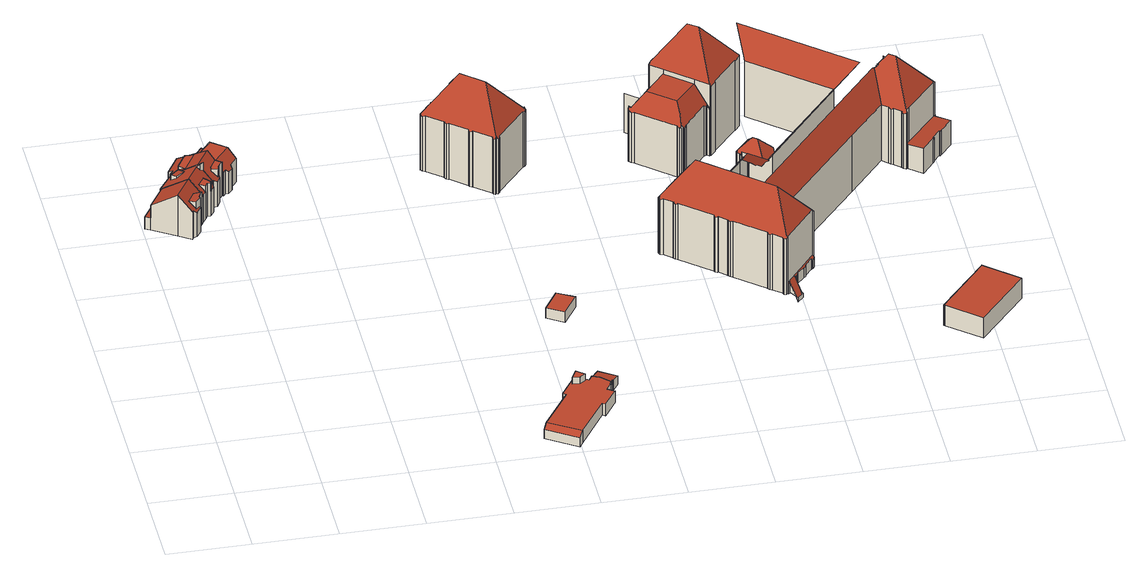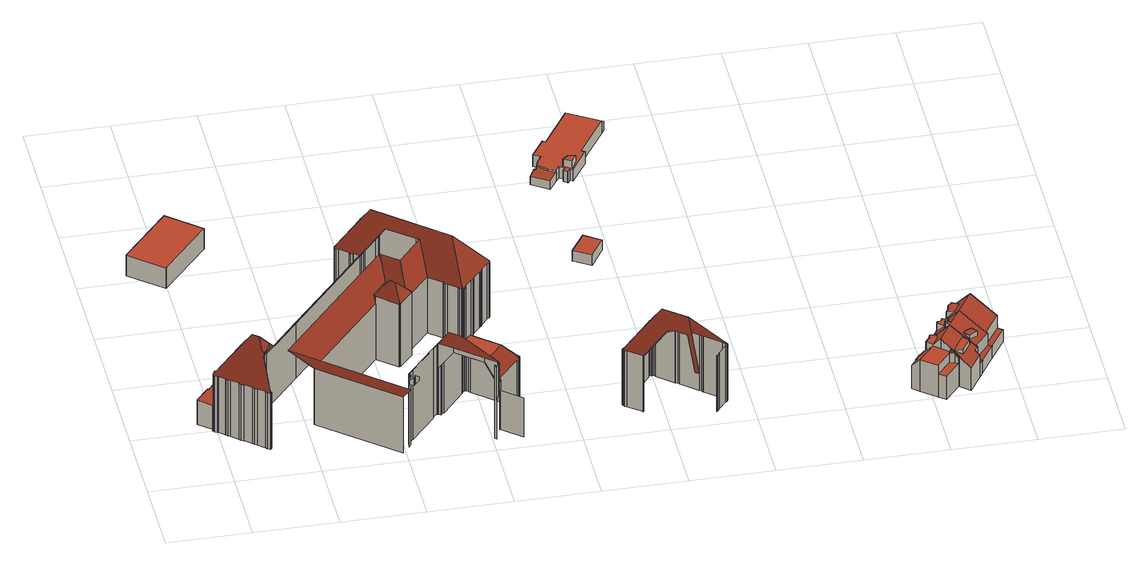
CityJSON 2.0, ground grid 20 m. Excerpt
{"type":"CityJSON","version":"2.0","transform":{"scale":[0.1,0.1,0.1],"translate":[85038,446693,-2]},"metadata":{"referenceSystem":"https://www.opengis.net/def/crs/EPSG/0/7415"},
"CityObjects":{
"building1":{"type":"Building","attributes":{"b3_bag_bag_overlap":0,"b3_bouwlagen":3,"b3_dak_type":"slanted","b3_h_dak_50p":8.98,"b3_h_dak_70p":9.66,"b3_h_dak_max":11.11,"b3_h_dak_min":2.96,"b3_h_maaiveld":-0.083,"b3_kas_warenhuis":false,"b3_mutatie_ahn3_ahn4":false,"b3_opp_buitenmuur":110.44,"b3_opp_dak_plat":0,"b3_opp_dak_schuin":108.98,"b3_opp_grond":80.93,"b3_opp_scheidingsmuur":191.05,"b3_reconstructie_onvolledig":false,"b3_rmse_lod12":2.22,"b3_rmse_lod13":1.37,"b3_rmse_lod22":0.0447,"b3_val3dity_lod12":"[]","b3_val3dity_lod13":"[]","b3_val3dity_lod22":"[]","b3_volume_lod12":787.44,"b3_volume_lod13":736.52,"b3_volume_lod22":682.16,"geconstateerd":false,"oorspronkelijkbouwjaar":1928,"status":"Pand in gebruik"},"children":["building1-1"]},
"building1-1":{"type":"BuildingPart","parents":["building1"],"geometry":[{"type":"Solid","lod":"2.2","boundaries":[[[[0,1,2,3,4,5,6,7,8,9,10,11,12,13]],[[14,15,10,9,16]],[[17,5,4,18]],[[19,20,18,21]],[[16,9,8,22]],[[23,12,11,24]],[[25,7,6,26]],[[22,8,7,25]],[[21,18,4,3,27]],[[26,6,5,17]],[[24,11,10,15]],[[27,3,2,28,29]],[[29,28,30]],[[31,32,15,14]],[[33,0,13,32,31]],[[32,13,12,23]],[[28,2,1,34]],[[20,19,35]],[[34,1,0,33]],[[33,31,14,16]],[[32,23,24,15]],[[35,19,21,27,29,30]],[[34,33,16,22,25,26,17,18,20,35,30,28]]]],"semantics":{"surfaces":[{"type":"GroundSurface"},{"type":"WallSurface","on_footprint_edge":true},{"type":"WallSurface","on_footprint_edge":false},{"type":"RoofSurface"}],"values":[[0,1,1,2,1,1,1,1,1,1,1,1,2,2,1,1,1,2,1,3,3,3,3]]}}]},
"building2":{"type":"Building","attributes":{"b3_bag_bag_overlap":0,"b3_bouwlagen":3,"b3_dak_type":"slanted","b3_h_dak_50p":9.01,"b3_h_dak_70p":9.74,"b3_h_dak_max":11.93,"b3_h_dak_min":3.22,"b3_h_maaiveld":-0.148,"b3_kas_warenhuis":false,"b3_mutatie_ahn3_ahn4":false,"b3_opp_buitenmuur":106.31,"b3_opp_dak_plat":4.3,"b3_opp_dak_schuin":93.32,"b3_opp_grond":69.5,"b3_opp_scheidingsmuur":192.09,"b3_reconstructie_onvolledig":false,"b3_rmse_lod12":2.08,"b3_rmse_lod13":1.38,"b3_rmse_lod22":0.112,"b3_val3dity_lod12":"[]","b3_val3dity_lod13":"[]","b3_val3dity_lod22":"[]","b3_volume_lod12":685.59,"b3_volume_lod13":642.97,"b3_volume_lod22":594.75,"geconstateerd":false,"oorspronkelijkbouwjaar":1928,"status":"Pand in gebruik"},"children":["building2-1"]},
"building2-1":{"type":"BuildingPart","parents":["building2"],"geometry":[{"type":"Solid","lod":"2.2","boundaries":[[[[36,37,38,39,40,1,0,41,12,42,43,44,45,46]],[[47,45,44,48]],[[49,46,45,47]],[[50,51,52]],[[53,42,12,23]],[[33,0,1,34]],[[54,37,36,55]],[[55,36,46,49]],[[56,57,48,58]],[[59,43,42,53]],[[60,59,61,62]],[[58,48,44,43,59,60]],[[63,64,65,66]],[[66,65,67,68]],[[34,1,40,69]],[[69,70,71]],[[57,56,72]],[[73,74,41,0,33]],[[75,76,77,78]],[[78,77,64,63]],[[68,67,76,75]],[[79,39,38,80,81]],[[70,69,40,39,79]],[[80,38,37,54]],[[81,80,51,50]],[[62,61,74,73]],[[23,12,41,74]],[[68,75,78,63,66]],[[51,80,54,55,49,47,48,57,72,33,34,69,71,52]],[[81,50,52,71,70,79]],[[62,73,33,72,56,58,60],[65,64,77,76,67]],[[23,74,61,59,53]]]],"semantics":{"surfaces":[{"type":"GroundSurface"},{"type":"WallSurface","on_footprint_edge":true},{"type":"WallSurface","on_footprint_edge":false},{"type":"RoofSurface"}],"values":[[0,1,1,2,1,1,1,1,2,1,2,1,2,2,1,2,2,1,2,2,2,1,1,1,2,2,1,3,3,3,3,3]]}}]},
"building3":{"type":"Building","attributes":{"b3_bag_bag_overlap":0,"b3_bouwlagen":3,"b3_dak_type":"slanted","b3_h_dak_50p":8.99,"b3_h_dak_70p":9.64,"b3_h_dak_max":11.11,"b3_h_dak_min":3.25,"b3_h_maaiveld":-0.158,"b3_kas_warenhuis":false,"b3_mutatie_ahn3_ahn4":false,"b3_opp_buitenmuur":138.46,"b3_opp_dak_plat":14.74,"b3_opp_dak_schuin":84.28,"b3_opp_grond":72.7,"b3_opp_scheidingsmuur":171.79,"b3_reconstructie_onvolledig":false,"b3_rmse_lod12":1.7,"b3_rmse_lod13":1.45,"b3_rmse_lod22":0.187,"b3_val3dity_lod12":"[]","b3_val3dity_lod13":"[]","b3_val3dity_lod22":"[]","b3_volume_lod12":711.5,"b3_volume_lod13":700.3,"b3_volume_lod22":638.19,"geconstateerd":false,"oorspronkelijkbouwjaar":1928,"status":"Pand in gebruik"},"children":["building3-1"]},
"building3-1":{"type":"BuildingPart","parents":["building3"],"geometry":[{"type":"Solid","lod":"2.2","boundaries":[[[[82,83,84,85,86,87,88,89,90,91,92,93,94,95,96,97,98,99,100,101]],[[102,89,88,103]],[[104,90,89,102]],[[105,106,107,108]],[[109,110,85,84,111]],[[103,88,87,112,113]],[[114,86,85,110]],[[115,116,110,109]],[[47,83,82,117]],[[111,84,83,47]],[[108,107,118,119]],[[119,118,99,98,120]],[[117,82,101,121]],[[122,92,91,123]],[[121,101,100,124]],[[120,98,97,125]],[[125,97,96,126]],[[126,96,95,127]],[[127,95,94,128]],[[128,94,93,129]],[[124,100,99,118]],[[106,105,130]],[[129,93,92,122]],[[113,112,116,115]],[[112,87,86,114]],[[131,132,133]],[[134,135,136]],[[133,132,135,134]],[[123,91,90,104]],[[129,122,130,105,108,119,120,125,126,127,128]],[[112,114,110,116]],[[123,111,47,117,121,124,118,107,106,130,122]],[[137,138,131,133,134,136]],[[123,104,102,103,113,115,109,111],[131,138,137,136,135,132]]]],"semantics":{"surfaces":[{"type":"GroundSurface"},{"type":"WallSurface","on_footprint_edge":true},{"type":"WallSurface","on_footprint_edge":false},{"type":"RoofSurface"}],"values":[[0,1,1,2,1,1,1,2,1,1,2,1,1,1,1,1,1,1,1,1,1,2,1,2,1,2,2,2,1,3,3,3,3,3]]}}]},
"building4":{"type":"Building","attributes":{"b3_bag_bag_overlap":0,"b3_bouwlagen":3,"b3_dak_type":"slanted","b3_h_dak_50p":8.54,"b3_h_dak_70p":8.58,"b3_h_dak_max":11.09,"b3_h_dak_min":3.09,"b3_h_maaiveld":-0.116,"b3_kas_warenhuis":false,"b3_mutatie_ahn3_ahn4":false,"b3_opp_buitenmuur":107.87,"b3_opp_dak_plat":40.34,"b3_opp_dak_schuin":22.71,"b3_opp_grond":56.16,"b3_opp_scheidingsmuur":137.56,"b3_reconstructie_onvolledig":false,"b3_rmse_lod12":1.45,"b3_rmse_lod13":1.45,"b3_rmse_lod22":0.434,"b3_val3dity_lod12":"[]","b3_val3dity_lod13":"[]","b3_val3dity_lod22":"[]","b3_volume_lod12":488.34,"b3_volume_lod13":488.34,"b3_volume_lod22":441.1,"geconstateerd":false,"oorspronkelijkbouwjaar":1920,"status":"Pand in gebruik"},"children":["building4-1"]},
"building4-1":{"type":"BuildingPart","parents":["building4"],"geometry":[{"type":"Solid","lod":"2.2","boundaries":[[[[139,140,141,142,143,144,145,146,147,148,149,150,151,152]],[[153,148,147,154]],[[155,151,150,156]],[[156,150,149,157]],[[158,146,145,159]],[[154,147,146,158]],[[157,149,148,153]],[[160,143,142,161,162]],[[163,144,143,160]],[[164,165,166,167]],[[168,169,170,165,164]],[[159,145,144,163]],[[171,139,152,172,173]],[[161,142,141,174]],[[174,141,140,166]],[[172,152,151,155]],[[173,172,169,168]],[[162,161,170,169]],[[167,166,140,139,171]],[[159,163,160,155,156,157,153,154,158]],[[162,169,172,155,160]],[[170,161,174,166,165]],[[167,171,173,168,164]]]],"semantics":{"surfaces":[{"type":"GroundSurface"},{"type":"WallSurface","on_footprint_edge":true},{"type":"WallSurface","on_footprint_edge":false},{"type":"RoofSurface"}],"values":[[0,1,1,1,1,1,1,1,1,2,2,1,1,1,1,1,2,2,1,3,3,3,3]]}}]},
"building5":{"type":"Building","attributes":{"b3_dak_type":"multiple horizontal","b3_h_dak_50p":3.49,"b3_h_dak_70p":3.53,"b3_h_dak_max":5.24,"b3_h_dak_min":2.37,"b3_h_maaiveld":0.147,"b3_kas_warenhuis":false,"b3_mutatie_ahn3_ahn4":false,"b3_opp_buitenmuur":240.98,"b3_opp_dak_plat":191.89,"b3_opp_dak_schuin":31.65,"b3_opp_grond":215.94,"b3_opp_scheidingsmuur":0,"b3_reconstructie_onvolledig":false,"b3_rmse_lod12":0.403,"b3_rmse_lod13":0.403,"b3_rmse_lod22":0.17,"b3_val3dity_lod12":"[]","b3_val3dity_lod13":"[]","b3_val3dity_lod22":"[]","b3_volume_lod12":731.03,"b3_volume_lod13":731.03,"b3_volume_lod22":696.73,"geconstateerd":false,"oorspronkelijkbouwjaar":1946,"status":"Pand in gebruik"},"children":["building5-1"]},
"building5-1":{"type":"BuildingPart","parents":["building5"],"geometry":[{"type":"Solid","lod":"2.2","boundaries":[[[[175,176,177,178,179,180,181,182,183,184,185,186,187,188,189,190,191,192,193,194,195,196,197,198,199]],[[200,201,202,203]],[[204,186,185,205]],[[206,178,177,207]],[[208,187,186,204]],[[209,205,185,184,210]],[[211,183,182,212]],[[210,184,183,211]],[[212,182,181,213]],[[214,180,179,215]],[[213,181,180,214]],[[215,179,178,206]],[[216,217,201,200]],[[218,176,175,219]],[[220,198,197,221]],[[219,175,199,222]],[[222,199,198,220]],[[223,194,193,224]],[[225,195,194,223]],[[226,196,195,225]],[[227,191,190,228,229]],[[230,192,191,227]],[[224,193,192,230]],[[203,202,231,232]],[[233,188,187,208]],[[234,235,205,209]],[[229,228,235,234]],[[236,189,188,233]],[[228,190,189,236]],[[207,177,176,218]],[[221,197,196,226]],[[232,231,217,216]],[[222,220,221,219]],[[228,236,233,208,204,205,235]],[[221,226,225,223,224,230,227,229,234,209,210,211,212,213,214,215,206,207,218,219],[217,231,202,201]],[[232,216,200,203]]]],"semantics":{"surfaces":[{"type":"GroundSurface"},{"type":"WallSurface","on_footprint_edge":false},{"type":"WallSurface","on_footprint_edge":true},{"type":"RoofSurface"}],"values":[[0,1,2,2,2,2,2,2,2,2,2,2,1,2,2,2,2,2,2,2,2,2,2,1,2,1,1,2,2,2,2,1,3,3,3,3]]}}]},
"building6":{"type":"Building","attributes":{"b3_bag_bag_overlap":23.36,"b3_dak_type":"slanted","b3_h_dak_50p":20.15,"b3_h_dak_70p":21.5,"b3_h_dak_max":52.83,"b3_h_dak_min":0.94,"b3_h_maaiveld":0.002,"b3_kas_warenhuis":false,"b3_mutatie_ahn3_ahn4":false,"b3_opp_buitenmuur":19287.86,"b3_opp_dak_plat":2240.14,"b3_opp_dak_schuin":9948.24,"b3_opp_grond":7894.57,"b3_opp_scheidingsmuur":1406.73,"b3_reconstructie_onvolledig":false,"b3_rmse_lod12":3.59,"b3_rmse_lod13":2.86,"b3_rmse_lod22":0.478,"b3_val3dity_lod12":"[]","b3_val3dity_lod13":"[]","b3_val3dity_lod22":"[303]","b3_volume_lod12":169719.16,"b3_volume_lod13":169433.06,"b3_volume_lod22":155111.23,"geconstateerd":false,"oorspronkelijkbouwjaar":1945,"status":"Pand in gebruik"},"children":["building6-1"]},
"building6-1":{"type":"BuildingPart","parents":["building6"],"geometry":[{"type":"MultiSurface","lod":"2.2","boundaries":[[[237,238,239,240]],[[241,242,243,244]],[[240,239,242,241]],[[244,243,245,246]],[[247,248,238,237]],[[246,245,249,250]],[[251,252,248,247]],[[250,249,253,254]],[[255,256,252,251]],[[254,253,257,258]],[[258,257,259,260]],[[261,262,256,255]],[[260,259,263,264]],[[264,263,265,266]],[[267,268,262,261]],[[269,270,268,267]],[[266,265,271,272]],[[273,274,275,276,240,241,244,246,250,254,258,260,264,266,272,277,278,279,280,281,282]],[[272,271,277]],[[277,271,283,278]],[[278,283,284,279]],[[279,284,285,280]],[[280,285,286,281]],[[281,286,287,282]],[[282,287,288,273]],[[273,288,289,290,274]],[[290,289,291,292]],[[292,291,293,294]],[[294,293,295,296]],[[296,295,297,298]],[[299,300,301]],[[300,299,302]],[[303,304,302,299,301,305,306,307,308,276,275,309,310,311]],[[298,297,312,313]],[[290,292,294,296,298,313,314,315,316,317,318,319,309,275,274]],[[304,320,302]],[[320,321,322,323]],[[303,324,321,320,304]],[[313,312,325,314]],[[311,326,324,303]],[[314,325,327,315]],[[319,310,309]],[[310,328,326,311]],[[315,327,329,316]],[[318,330,328,310,319]],[[316,329,331,317]],[[317,331,330,318]],[[332,333,334,335]],[[336,337,333,332]],[[335,334,338,339]],[[340,341,342,343]],[[344,343,342,337,336]],[[343,344,345]],[[346,347,341,340]],[[339,338,348,349]],[[350,351,347,346]],[[349,348,352,353]],[[354,355,351,350]],[[353,352,356,357]],[[357,356,358,359]],[[359,358,360,361]],[[361,360,362,363]],[[364,365,355,354]],[[366,367,365,364]],[[368,369,367,366]],[[370,371,369,368]],[[363,362,372,373]],[[346,340,343,345,374,375,376,377,378,379,380,381,370,368,366,364,354,350]],[[381,382,371,370]],[[380,383,382,381]],[[373,372,384]],[[384,372,385,386]],[[386,385,387,388]],[[379,389,383,380]],[[388,387,390,391]],[[392,393,374,345,344,336,332,335,339,349,353,357,359,361,363,373,384,386,388,391,394,395,396,397,398,399,400,401,402,403,404,405,406,407]],[[391,390,408,394]],[[378,409,389,379]],[[394,408,410,395]],[[395,410,411,396]],[[377,412,409,378]],[[396,411,413,397]],[[397,413,414,398]],[[376,415,412,377]],[[375,416,415,376]],[[417,418,416,375]],[[419,420,418,417]],[[421,422,423,424]],[[424,423,425,426]],[[427,428,420,419]],[[426,425,429,430]],[[431,432,433,422,421]],[[434,435,433,432]],[[432,431,436]],[[430,429,437,438]],[[439,440,435,434]],[[441,442,428,427]],[[443,444,442,441]],[[398,414,445,399]],[[446,447,444,443]],[[448,449,447,446]],[[450,451,449,448]],[[452,436,431,421,424,426,430,438,453,454,455,456,457,458]],[[438,437,459,453]],[[399,445,460,400]],[[461,462,440,439]],[[400,460,463,401]],[[436,452,464,465,466,461,439,434,432]],[[401,463,467,402]],[[402,467,468,403]],[[469,470,471,472]],[[403,468,404]],[[404,468,473,405]],[[453,459,474,454]],[[405,473,475,406]],[[454,474,476,455]],[[455,476,477,456]],[[406,475,478,479,480,407]],[[407,480,392]],[[481,456,477,482,483]],[[479,478,484,485]],[[456,481,457]],[[483,482,486,487]],[[485,484,488,489]],[[487,486,490,491]],[[466,472,471,462,461]],[[489,488,492,493]],[[491,490,494,495]],[[465,496,472,466]],[[497,498,451,450]],[[493,492,499]],[[500,501,502,497,450]],[[503,504,499]],[[495,494,505,506]],[[507,508,496,465,509]],[[510,511,508,507]],[[506,505,512,513]],[[514,515,511,510]],[[441,427,419,417,375,374,393,516,517,518,519,520,521,522,523,524,525,526,527,528,529,500,450,448,446,443]],[[530,531,504,503]],[[458,532,464,452]],[[509,465,464,533]],[[534,535,536,537]],[[535,534,538]],[[393,392,480,516]],[[539,540,541,515,514]],[[531,530,538]],[[537,536,542,543]],[[543,542,544,545]],[[545,544,546]],[[491,495,506,513,547,548,549,550,551,532,458,457,481,483,487]],[[552,553,554,555]],[[556,557,553,552]],[[555,554,558,559]],[[528,560,529]],[[559,558,498,497,561]],[[561,497,502,562,563]],[[564,565,566,567,568,569,570,479,485,489,493,499,504,531,538,534,537,543,545,546,571,572,573]],[[480,479,570,516]],[[563,562,574,575]],[[513,512,576,547]],[[546,544,577,571]],[[562,502,578,579]],[[533,464,532,580]],[[533,580,581,582,583,510,507,509]],[[574,562,579,584]],[[575,574,584,585]],[[586,587,588,589,552,555,559,561,563,575,585,590,591]],[[571,577,592,572]],[[593,594,578,502,501,595,596,597,598,599]],[[600,601,557,556]],[[602,596,595]],[[527,603,604,528]],[[579,578,594,584]],[[596,602,597]],[[589,605,600,556,552]],[[572,592,606,573]],[[573,606,564]],[[526,607,603,527]],[[590,584,594,593,591]],[[585,584,590]],[[591,593,599,608,586]],[[525,609,607,526]],[[608,599,598]],[[524,610,609,525]],[[586,608,611,587]],[[523,612,610,524]],[[564,606,613,565]],[[587,611,614]],[[605,615,601,600]],[[522,616,612,523]],[[547,576,617,548]],[[580,532,551,581]],[[618,619,615,605]],[[565,613,620,566]],[[548,617,621,549]],[[566,620,622,567]],[[549,621,623,550]],[[521,624,616,522]],[[550,623,625,551]],[[587,614,626,627,588]],[[567,622,628,568]],[[516,570,569,517]],[[581,551,625,629,630]],[[520,631,624,521]],[[630,629,632,633]],[[568,628,634,569]],[[519,635,631,520]],[[627,636,637,618,605,589,588]],[[518,638,635,519]],[[633,632,639,640]],[[517,569,634,638,518]],[[637,641,619,618]],[[640,639,642,643]],[[643,642,644,645]],[[646,627,626]],[[627,646,647,636]],[[636,647,648,641,637]],[[647,646,626,614,611,608,598,597,602,649,650]],[[645,644,651,652]],[[653,654,655,582,581,630,633,640,643,645,652,656,657,658]],[[560,528,604,659,660]],[[652,651,661,656]],[[662,663,664,665]],[[656,661,666,657]],[[667,668,663,662]],[[669,670,668,667]],[[657,666,671,658]],[[672,673,674,675]],[[658,671,676,653]],[[677,678,670,669]],[[655,679,673,672]],[[654,676,679,655]],[[653,676,654]],[[675,674,680,678,677]],[[650,681,648,647]],[[660,682,683,684,529,560]],[[685,686,681,650]],[[687,685,650,649,688]],[[660,659,689,682]],[[682,689,690,691]],[[691,690,692,693]],[[683,694,684]],[[694,683,695]],[[693,692,696,697]],[[697,696,698]],[[699,700,695]],[[698,696,701,702]],[[703,704,705,706,707,708,699,695,683,682,691,693,697,698,702,709,710,711,712]],[[702,701,713,709]],[[709,713,714,710]],[[700,699,715]],[[710,714,716,711]],[[711,716,717,712]],[[712,717,718,703]],[[703,718,719,720,704]],[[704,720,721,705]],[[705,721,722,706]],[[720,719,723]],[[723,719,724,725]],[[706,722,726,727]],[[728,715,699,708,729]],[[728,730,715]],[[731,730,728,729]],[[732,733,730,731]],[[725,724,734,735]],[[736,737,733,732]],[[738,739,740,741]],[[737,742,739,738]],[[743,744,742,737,736]],[[745,746,744,743]],[[747,748,746,745]],[[749,750,748,747]],[[751,750,749]],[[752,753,750,751]],[[735,734,754,755]],[[756,757,707,706,727]],[[758,759,753,752]],[[760,761,759,758]],[[762,763,761,760]],[[727,726,764,756]],[[765,766,763,762]],[[767,768,769,764,726,722,721,720,723,725,735,755,770,771,772,773,774,775,776]],[[777,778,779,780,781,782,783,784,785,786,787,788,789,765,762,760,758,752,751,749,747,745,743,736,732,731,729,708,707,757]],[[755,754,790,770]],[[770,790,791,771]],[[789,792,766,765]],[[788,793,792,789]],[[787,794,793,788]],[[771,791,795,772]],[[786,796,794,787]],[[785,797,796,786]],[[772,795,798,773]],[[773,798,799,774]],[[784,800,797,785]],[[783,801,800,784]],[[782,802,801,783]],[[781,803,802,782]],[[756,777,757]],[[780,804,803,781]],[[777,756,764,769,778]],[[776,805,806,767]],[[779,807,804,780]],[[778,769,808,807,779]],[[768,809,808,769]],[[767,806,809,768]],[[774,799,810,775]],[[775,810,805,776]]],"semantics":{"surfaces":[{"type":"WallSurface","on_footprint_edge":true},{"type":"RoofSurface"},{"type":"WallSurface","on_footprint_edge":false}],"values":[0,0,0,0,0,0,0,0,0,0,0,0,0,0,0,0,0,1,0,0,0,0,0,0,0,0,0,0,0,0,2,2,1,0,1,2,0,0,0,0,0,2,0,0,0,0,0,0,0,0,0,0,2,0,0,0,0,0,0,0,0,0,0,0,0,0,0,1,0,0,0,0,0,0,0,1,0,0,0,0,0,0,0,0,0,0,0,0,0,0,0,0,0,2,0,0,0,0,0,0,0,0,1,0,0,0,0,1,0,0,0,0,0,0,0,0,0,0,2,0,0,2,0,0,0,0,0,0,2,0,0,1,0,0,2,2,0,2,1,0,1,2,0,0,1,0,0,0,0,0,1,0,0,0,2,0,2,1,2,2,0,0,2,2,1,1,2,1,0,1,0,2,0,2,2,1,0,0,0,2,2,2,0,2,0,2,0,0,2,0,0,0,2,0,0,0,0,0,0,0,1,0,2,0,0,0,0,0,1,0,0,0,0,0,0,2,2,0,1,0,1,0,0,2,0,2,2,0,0,0,2,0,0,0,0,0,1,0,1,0,0,0,2,2,0,0,2,0,1,0,0,2,0,0,0,0,2,2,0,0,2,1,2,2,2,0,2,0,0,0,0,0,0,0,0,0,1,0,0,0,2,0,1,1,0,0,0,0,0,0,0,0,0,0,0,0,0,0,2,0,2,0,0,0,0,0,0,0]}}]},
"building7":{"type":"Building","attributes":{"b3_dak_type":"horizontal","b3_h_dak_50p":3.02,"b3_h_dak_70p":3.05,"b3_h_dak_max":3.38,"b3_h_dak_min":2.78,"b3_h_maaiveld":0.155,"b3_kas_warenhuis":false,"b3_mutatie_ahn3_ahn4":false,"b3_opp_buitenmuur":63.6,"b3_opp_dak_plat":29.45,"b3_opp_dak_schuin":0,"b3_opp_grond":29.45,"b3_opp_scheidingsmuur":0,"b3_reconstructie_onvolledig":false,"b3_rmse_lod12":0.0927,"b3_rmse_lod13":0.0927,"b3_rmse_lod22":0.0925,"b3_val3dity_lod12":"[]","b3_val3dity_lod13":"[]","b3_val3dity_lod22":"[]","b3_volume_lod12":85.2,"b3_volume_lod13":85.2,"b3_volume_lod22":85.31,"geconstateerd":false,"oorspronkelijkbouwjaar":1960,"status":"Pand in gebruik"},"children":["building7-1"]},
"building7-1":{"type":"BuildingPart","parents":["building7"],"geometry":[{"type":"Solid","lod":"2.2","boundaries":[[[[811,812,813,814]],[[815,811,814,816]],[[816,814,813,817]],[[817,813,812,818]],[[818,812,811,815]],[[818,815,816,817]]]],"semantics":{"surfaces":[{"type":"GroundSurface"},{"type":"WallSurface","on_footprint_edge":true},{"type":"RoofSurface"}],"values":[[0,1,1,1,1,2]]}}]},
"building8":{"type":"Building","attributes":{"b3_dak_type":"multiple horizontal","b3_h_dak_50p":4.97,"b3_h_dak_70p":4.98,"b3_h_dak_max":5.58,"b3_h_dak_min":4.67,"b3_h_maaiveld":-0.587,"b3_kas_warenhuis":false,"b3_mutatie_ahn3_ahn4":false,"b3_opp_buitenmuur":309.44,"b3_opp_dak_plat":181.2,"b3_opp_dak_schuin":0,"b3_opp_grond":181.2,"b3_opp_scheidingsmuur":0,"b3_reconstructie_onvolledig":false,"b3_rmse_lod12":0.0453,"b3_rmse_lod13":0.0453,"b3_rmse_lod22":0.0452,"b3_val3dity_lod12":"[]","b3_val3dity_lod13":"[]","b3_val3dity_lod22":"[]","b3_volume_lod12":1007.98,"b3_volume_lod13":1007.98,"b3_volume_lod22":1006.55,"geconstateerd":false,"oorspronkelijkbouwjaar":1962,"status":"Pand in gebruik"},"children":["building8-1"]},
"building8-1":{"type":"BuildingPart","parents":["building8"],"geometry":[{"type":"Solid","lod":"2.2","boundaries":[[[[819,820,821,822,823,824,825,826,827]],[[828,826,825,829]],[[829,825,824,830]],[[831,823,822,832]],[[833,827,826,828]],[[830,824,823,831]],[[834,821,820,835]],[[832,822,821,834]],[[836,819,827,833]],[[835,820,819,836]],[[835,836,833,828,829,830,831,832,834]]]],"semantics":{"surfaces":[{"type":"GroundSurface"},{"type":"WallSurface","on_footprint_edge":true},{"type":"RoofSurface"}],"values":[[0,1,1,1,1,1,1,1,1,1,2]]}}]}
},
"vertices":[
[107,1042,19],[137,1024,19],[131,1015,19],[122,1000,19],[123,993,19],[124,990,19],[113,973,19],[103,970,19],[100,965,19],[70,984,19],[15,1019,19],[3,1026,19],[40,1084,19],[52,1077,19],[15,1019,87],[15,1019,53],[70,984,131],[124,990,85],[123,993,88],[112,981,110],[112,981,90],[123,993,111],[100,965,93],[40,1084,52],[3,1026,52],[103,970,93],[113,973,85],[122,1000,110],[131,1015,93],[131,1015,111],[112,1014,110],[52,1077,87],[52,1077,53],[107,1042,131],[137,1024,93],[96,988,109],
[168,1060,19],[160,1047,19],[158,1046,19],[150,1045,19],[145,1037,19],[49,1079,19],[72,1135,19],[83,1128,19],[149,1086,19],[169,1074,19],[166,1070,19],[169,1074,93],[149,1086,118],[166,1070,93],[160,1051,110],[160,1051,88],[145,1067,110],[72,1135,52],[160,1047,86],[168,1060,86],[142,1082,136],[142,1082,122],[149,1086,139],[83,1128,53],[83,1128,86],[83,1123,53],[83,1123,88],[97,1112,109],[97,1112,100],[77,1096,94],[77,1096,108],[87,1086,104],[87,1086,110],[145,1037,93],[145,1037,110],[130,1044,111],[134,1084,131],[49,1079,85],[49,1079,53],[104,1094,111],[104,1094,110],[108,1100,110],[108,1100,111],[150,1045,110],[158,1046,87],[158,1046,110],
[171,1078,18],[169,1074,18],[139,1093,18],[82,1128,18],[72,1135,18],[82,1150,18],[111,1196,18],[134,1175,18],[133,1174,18],[170,1142,18],[185,1130,18],[199,1118,18],[199,1117,18],[198,1118,18],[190,1106,18],[189,1107,18],[187,1103,18],[188,1099,18],[189,1093,18],[181,1080,18],[134,1175,99],[111,1196,79],[133,1174,99],[170,1097,110],[170,1097,105],[185,1093,90],[185,1093,110],[82,1128,86],[82,1128,54],[139,1093,131],[82,1150,52],[82,1150,78],[72,1135,53],[90,1140,86],[90,1140,53],[171,1078,93],[188,1099,90],[188,1099,110],[187,1103,110],[181,1080,86],[185,1130,110],[170,1142,131],[189,1093,86],[189,1107,110],[190,1106,111],[198,1118,111],[199,1117,111],[199,1118,111],[170,1106,110],[143,1161,109],[122,1162,97],[122,1162,109],[101,1128,108],[101,1128,97],[113,1114,109],[114,1114,109],[125,1132,109],
[133,1174,19],[135,1176,19],[172,1220,19],[189,1206,19],[224,1178,19],[241,1163,19],[223,1141,19],[225,1134,19],[215,1122,19],[208,1123,19],[202,1116,19],[199,1118,19],[185,1130,19],[149,1160,19],[208,1123,84],[215,1122,78],[185,1130,106],[199,1118,87],[202,1116,84],[225,1134,77],[223,1141,83],[224,1178,106],[189,1206,82],[189,1206,106],[241,1163,83],[143,1168,105],[143,1168,81],[135,1176,81],[135,1176,97],[155,1167,106],[155,1167,105],[155,1167,81],[133,1174,100],[149,1160,105],[149,1160,114],[172,1220,82],
[727,63,21],[794,164,21],[786,169,21],[826,230,21],[834,226,21],[839,234,21],[841,233,21],[849,227,21],[844,219,21],[856,211,21],[864,224,21],[883,251,21],[924,224,21],[911,204,21],[907,206,21],[903,195,21],[899,186,21],[900,185,21],[888,167,21],[904,156,21],[873,110,21],[866,114,21],[801,17,21],[793,4,21],[720,52,21],[815,202,71],[815,202,53],[833,200,53],[833,200,71],[883,251,44],[864,224,48],[826,230,52],[786,169,54],[924,224,44],[864,224,52],[856,211,52],[844,219,52],[849,227,52],[841,233,52],[839,234,52],[834,226,52],[827,224,72],[827,224,52],[794,164,54],[727,63,56],[793,4,45],[801,17,56],[720,52,46],[904,156,53],[888,167,53],[873,110,54],[866,114,54],[899,186,52],[903,195,49],[903,195,52],[900,185,52],[846,210,52],[846,210,71],[911,204,48],[881,217,52],[881,217,48],[907,206,48],
[654,1125,174],[654,1125,20],[654,1124,20],[654,1124,174],[655,1124,174],[655,1124,20],[655,1123,20],[655,1123,173],[658,1119,20],[658,1119,171],[657,1130,172],[657,1130,20],[664,1116,20],[664,1116,174],[662,1133,174],[662,1133,20],[702,1084,20],[702,1084,174],[680,1155,174],[680,1155,20],[701,1084,20],[701,1084,173],[705,1079,20],[705,1079,171],[683,1160,172],[683,1160,20],[710,1076,20],[710,1076,173],[710,1077,20],[710,1077,174],[687,1164,174],[687,1164,20],[688,1163,174],[688,1163,20],[748,1044,20],[748,1044,174],[802,998,173],[804,1001,178],[797,1090,267],[747,1132,267],[748,1044,173],[751,1039,171],[756,1037,173],[757,1037,174],[795,1005,174],[798,1000,171],[751,1039,20],[756,1037,20],[757,1037,20],[795,1005,20],[798,1000,20],[802,998,20],[804,1001,20],[804,1001,177],[807,998,20],[807,998,172],[810,1001,20],[810,1001,171],[812,1004,20],[812,1004,172],[811,1005,20],[811,1005,173],[790,1130,230],[790,1130,235],[778,1135,235],[794,1128,229],[881,1106,174],[849,1132,174],[753,1156,235],[748,1217,174],[742,1223,174],[740,1220,179],[886,1098,177],[888,1100,173],[886,1103,172],[882,1088,20],[882,1088,173],[887,1091,171],[890,1096,173],[889,1097,174],[890,1097,173],[889,1098,175],[888,1100,177],[849,1132,173],[849,1132,20],[850,1132,20],[850,1132,173],[881,1106,20],[887,1091,20],[886,1103,20],[890,1096,20],[888,1100,20],[889,1097,20],[889,1098,20],[890,1097,20],[1115,703,174],[1115,703,20],[1115,702,20],[1115,702,174],[1116,703,175],[1116,703,20],[1118,697,20],[1118,697,171],[1115,705,172],[1115,705,20],[1117,703,20],[1117,703,175],[1117,703,176],[1117,703,177],[1117,709,171],[1117,709,20],[1124,695,20],[1124,695,174],[1122,712,173],[1122,712,20],[1144,678,20],[1144,678,174],[1138,731,173],[1138,731,20],[1143,678,20],[1143,678,173],[1147,673,20],[1147,673,171],[1152,670,20],[1152,670,173],[1152,671,20],[1152,671,174],[1141,737,171],[1141,737,20],[1146,739,173],[1146,739,20],[1145,740,173],[1145,740,20],[1162,760,173],[1162,760,20],[1222,611,20],[1222,611,174],[1201,710,260],[1195,793,177],[1194,796,174],[1193,796,173],[1189,792,171],[1186,787,173],[1170,768,173],[1165,765,171],[1165,765,20],[1170,768,20],[1222,611,173],[1225,606,20],[1225,606,171],[1230,604,20],[1230,604,173],[1186,787,20],[1231,604,20],[1231,604,174],[1366,493,179],[1360,574,260],[1251,587,174],[1250,587,174],[1254,582,172],[1259,579,173],[1259,580,174],[1329,520,174],[1328,520,173],[1331,515,171],[1337,513,174],[1357,496,174],[1357,496,173],[1360,491,172],[1365,489,173],[1368,492,179],[1251,587,20],[1189,792,20],[1250,587,20],[1254,582,20],[1193,796,20],[1259,579,20],[1259,580,20],[1194,796,20],[1195,793,20],[1197,795,173],[1197,795,20],[1201,793,171],[1201,793,20],[1119,1065,162],[1119,1065,20],[1119,1064,20],[1119,1064,161],[1120,1063,20],[1120,1063,161],[1204,789,173],[1204,789,20],[1124,1057,20],[1124,1057,158],[1121,1069,168],[1121,1069,158],[1121,1069,20],[1122,1071,158],[1122,1071,20],[1126,1064,168],[1130,1054,20],[1130,1054,160],[1128,1075,160],[1128,1075,20],[1224,772,173],[1224,772,20],[1229,769,171],[1229,769,20],[1329,520,20],[1233,765,173],[1233,765,20],[1232,764,173],[1232,764,20],[1264,737,173],[1264,737,20],[1162,1068,204],[1215,982,161],[1214,982,160],[1218,977,158],[1222,975,159],[1224,995,183],[1222,1017,204],[1215,982,20],[1328,520,20],[1179,1134,160],[1179,1134,20],[1331,515,20],[1212,1126,204],[1184,1150,152],[1177,1136,158],[1337,513,20],[1357,496,20],[1132,1174,128],[1132,1174,20],[1177,1136,20],[1177,1136,128],[1360,491,20],[1214,982,20],[1365,489,20],[1218,977,20],[1222,975,20],[1368,492,20],[1368,492,51],[1368,492,176],[1222,975,166],[1225,974,20],[1225,974,162],[1370,490,20],[1370,490,48],[1226,973,20],[1226,973,160],[1372,492,20],[1372,492,47],[1227,973,20],[1227,973,160],[1374,497,20],[1374,497,49],[1232,978,20],[1232,978,158],[1184,1150,128],[1321,804,174],[1321,804,20],[1384,477,20],[1269,675,235],[1328,745,235],[1324,802,179],[1387,470,20],[1387,470,10],[1236,984,20],[1236,984,160],[1183,1151,215],[1183,1151,128],[1184,1150,216],[1186,1153,221],[1186,1153,128],[1235,984,20],[1235,984,160],[1193,1169,214],[1193,1169,128],[1442,581,178],[1446,581,174],[1446,582,173],[1445,582,173],[1446,583,172],[1442,587,171],[1437,589,173],[1417,607,173],[1414,612,170],[1409,614,173],[1408,614,173],[1397,624,173],[1396,624,173],[1335,619,235],[1402,486,20],[1402,486,9],[1272,1075,204],[1212,1126,216],[1389,514,49],[1389,514,20],[1391,516,20],[1391,516,48],[1399,494,20],[1197,1165,222],[1197,1165,20],[1193,1169,20],[1395,519,20],[1395,519,47],[1398,525,20],[1398,525,48],[1398,525,49],[1289,1047,160],[1295,1051,157],[1296,1053,158],[1302,1048,148],[1303,1050,148],[1318,813,197],[1318,813,20],[1316,811,20],[1316,811,193],[1316,815,193],[1316,815,20],[1322,805,20],[1322,805,193],[1396,624,174],[1321,804,190],[1324,802,184],[1324,802,190],[1422,553,49],[1438,572,49],[1439,572,48],[1443,575,46],[1446,580,48],[1446,581,49],[1442,581,53],[1415,544,48],[1420,548,47],[1422,553,48],[1327,806,184],[1327,806,197],[1289,1047,20],[1415,544,20],[1345,783,179],[1345,783,186],[1272,1075,216],[1303,1050,216],[1296,1142,310],[1274,1160,310],[1354,783,186],[1354,783,197],[1364,767,189],[1368,772,197],[1363,806,227],[1353,815,227],[1354,783,196],[1356,774,189],[1420,548,20],[1356,774,179],[1354,783,171],[1368,712,235],[1370,714,230],[1366,730,217],[1364,766,180],[1364,767,179],[1348,852,193],[1348,852,20],[1370,714,235],[1397,624,20],[1396,624,20],[1350,850,197],[1422,553,20],[1408,614,20],[1364,767,180],[1409,614,20],[1414,612,20],[1368,772,180],[1417,607,20],[1438,572,20],[1373,768,189],[1350,850,20],[1437,589,20],[1295,1051,20],[1352,853,193],[1352,853,20],[1439,572,20],[1296,1053,20],[1443,575,20],[1302,1048,20],[1442,587,20],[1303,1050,20],[1400,800,189],[1399,809,197],[1446,580,20],[1305,1048,20],[1305,1048,213],[1446,583,20],[1305,1049,20],[1305,1049,213],[1446,581,20],[1445,582,20],[1398,815,192],[1398,814,193],[1446,582,20],[1306,1048,20],[1306,1048,211],[1398,814,20],[1318,1062,20],[1318,1062,211],[1317,1063,20],[1317,1063,213],[1399,809,180],[1398,815,174],[1398,815,20],[1644,1037,236],[1583,1032,174],[1377,1133,20],[1377,1133,213],[1391,1150,213],[1391,1150,214],[1389,1150,216],[1378,1133,212],[1390,1147,212],[1389,1147,214],[1587,848,20],[1587,848,174],[1378,1133,20],[1378,1160,215],[1378,1160,190],[1370,1167,205],[1370,1167,215],[1390,1147,20],[1379,1162,212],[1379,1162,190],[1381,1163,209],[1381,1163,190],[1389,1147,20],[1390,1151,214],[1390,1151,20],[1387,1154,20],[1387,1154,214],[1391,1150,20],[1392,1160,203],[1392,1160,192],[1389,1150,20],[1392,1160,20],[1583,1032,20],[1676,953,174],[1672,1012,233],[1669,1012,236],[1409,1180,174],[1409,1180,20],[1409,1189,183],[1404,1242,236],[1676,953,20],[1690,941,20],[1690,941,174],[1694,935,20],[1694,935,171],[1672,1012,236],[1674,1012,236],[1699,933,20],[1699,933,173],[1699,933,174],[1682,1013,244],[1682,1013,236],[1717,918,20],[1717,918,174],[1726,910,174],[1727,911,175],[1726,912,176],[1726,915,179],[1719,1003,267],[1706,1014,267],[1716,918,173],[1720,913,171],[1725,910,173],[1725,911,174],[1716,918,20],[1720,913,20],[1697,1039,236],[1725,910,20],[1725,911,20],[1726,910,20],[1727,911,20],[1727,911,85],[1726,912,85],[1726,915,85],[1727,911,86],[1729,912,20],[1729,912,86],[1733,923,85],[1733,923,178],[1699,1042,235],[1704,1038,243],[1699,1042,236],[1699,1042,243],[1703,1049,233],[1703,1049,225],[1760,886,20],[1760,886,88],[1699,1101,181],[1699,1101,173],[1695,1104,173],[1695,1104,20],[1695,1103,20],[1695,1103,175],[1699,1101,20],[1698,1107,175],[1698,1107,20],[1699,1106,175],[1699,1106,20],[1705,1104,173],[1705,1104,20],[1708,1099,174],[1708,1099,20],[1708,1099,175],[1725,1084,175],[1725,1084,20],[1789,920,20],[1789,920,88],[1807,1008,177],[1805,1011,182],[1725,1085,174],[1725,1085,20],[1730,1082,173],[1730,1082,20],[1734,1077,175],[1734,1077,20],[1807,1008,85],[1751,1062,175],[1751,1062,20],[1812,1011,86],[1811,1011,85],[1810,1011,85],[1791,923,88],[1789,924,88],[1808,946,88],[1810,944,88],[1812,947,88],[1841,981,88],[1810,1007,86],[1807,1008,182],[1810,1011,177],[1811,1012,175],[1808,1016,173],[1802,1019,175],[1800,1020,175],[1785,1033,175],[1786,1033,175],[1782,1038,173],[1777,1041,175],[1760,1055,175],[1756,1060,173],[1751,1063,175],[1791,923,20],[1789,924,20],[1751,1063,20],[1756,1060,20],[1760,1055,20],[1808,946,20],[1777,1041,20],[1782,1038,20],[1810,944,20],[1812,947,20],[1786,1033,20],[1785,1033,20],[1800,1020,20],[1802,1019,20],[1808,1016,20],[1810,1007,20],[1812,1011,20],[1811,1012,20],[1810,1011,20],[1811,1011,20],[1841,981,20],
[855,480,22],[816,505,22],[850,558,22],[890,533,22],[855,480,51],[890,533,51],[850,558,50],[816,505,50],
[1803,444,14],[1880,378,14],[1880,377,14],[1881,376,14],[1767,244,14],[1690,310,14],[1691,310,14],[1689,311,14],[1801,442,14],[1689,311,70],[1691,310,70],[1690,310,70],[1767,244,70],[1881,376,70],[1801,442,70],[1880,377,70],[1880,378,70],[1803,444,70]
]}
